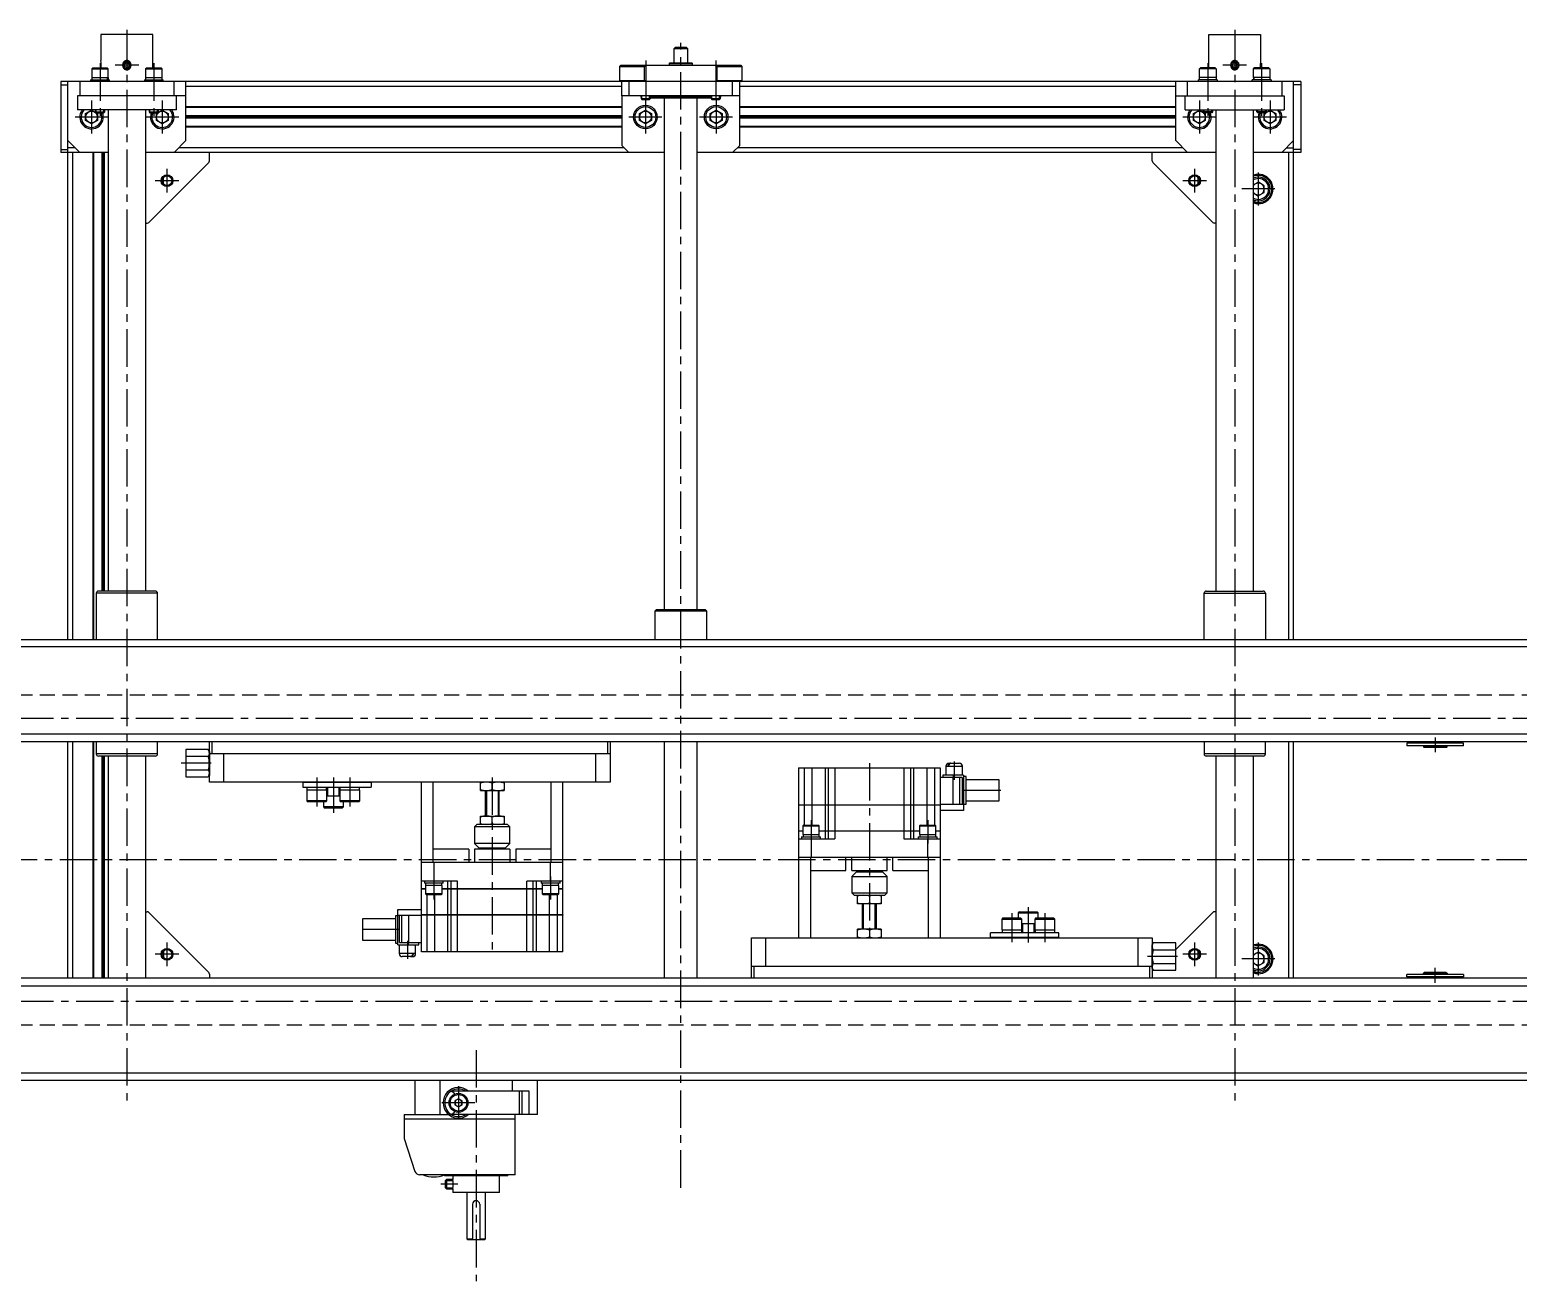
# Model space of a CAD drawing. Extents: x -5 to 1601, y -24 to 967.
# Drawn here: x 543 to 1175, y 425 to 955 of the extents above; entities that cross this region are included whole.
import ezdxf

# ---------------------------------------------------------------- set-up
doc = ezdxf.new("R2010")
doc.units = 0
doc.header["$LTSCALE"] = 0.5
doc.linetypes.add('CENTER', pattern=[50.8, 31.75, -6.35, 6.35, -6.35])
doc.linetypes.add('DASHED', pattern=[19.05, 12.7, -6.35])
for name, color, linetype in [('MSM_CENTER', 1, 'CENTER'), ('MSM_CONTINUOUS', 7, 'CONTINUOUS'), ('MSM_DASHED', 4, 'DASHED'), ('MSM_NARROW', 5, 'CONTINUOUS')]:
    doc.layers.add(name, color=color, linetype=linetype)

msp = doc.modelspace()

# ---------------------------------------------------------------- linework, layer by layer
at = {"layer": 'MSM_CENTER'}
for p, q in [((584.46, 955.18), (584.46, 499.03)), ((1054.46, 955.18), (1054.46, 499.03)), ((819.46, 464.18), (819.46, 949.68)), ((573.06, 940.98), (573.06, 917.98)), ((595.86, 940.98), (595.86, 917.98)), ((804.61, 942.18), (804.61, 923.68)), ((834.3, 942.18), (834.3, 923.68)), ((1043.06, 940.98), (1043.06, 917.98)), ((1065.86, 940.98), (1065.86, 917.98)), ((589.46, 940.18), (579.46, 940.18)), ((1059.46, 940.18), (1049.46, 940.18)), ((569.46, 925.18), (569.46, 911.18)), ((599.46, 925.18), (599.46, 911.18)), ((804.46, 925.18), (804.46, 911.18)), ((834.46, 925.18), (834.46, 911.18)), ((1039.46, 925.18), (1039.46, 911.18)), ((1069.46, 925.18), (1069.46, 911.18)), ((576.46, 918.18), (562.46, 918.18)), ((606.46, 918.18), (592.46, 918.18)), ((811.46, 918.18), (797.46, 918.18)), ((841.46, 918.18), (827.46, 918.18)), ((1046.46, 918.18), (1032.46, 918.18)), ((1076.46, 918.18), (1062.46, 918.18)), ((606.46, 891.18), (596.46, 891.18)), ((601.46, 896.18), (601.46, 886.18)), ((1042.46, 891.18), (1032.46, 891.18)), ((1037.46, 896.18), (1037.46, 886.18)), ((1064.46, 894.68), (1064.46, 880.68)), ((1071.46, 887.68), (1057.46, 887.68)), ((1366.18, 663.18), (289.76, 663.18)), ((1139.55, 655.12), (1139.55, 648.82)), ((620.21, 644.18), (607.46, 644.18)), ((899.46, 644.18), (899.46, 568.18)), ((935.46, 644.88), (935.46, 637.18)), ((665.06, 638.18), (665.06, 625.78)), ((672.06, 638.18), (672.06, 623.18)), ((679.06, 638.18), (679.06, 625.78)), ((739.46, 638.18), (739.46, 562.18)), ((955.21, 632.68), (937.46, 632.68)), ((874.71, 619.98), (874.71, 610.18)), ((924.21, 619.98), (924.21, 610.18)), ((1359.23, 603.18), (284.11, 603.18)), ((714.71, 596.18), (714.71, 586.38)), ((764.21, 596.18), (764.21, 586.38)), ((966.86, 583.18), (966.86, 568.18)), ((959.86, 580.58), (959.86, 568.28)), ((973.86, 580.58), (973.86, 568.28)), ((700.21, 573.68), (682.46, 573.68)), ((703.46, 568.88), (703.46, 561.18)), ((606.46, 563.18), (596.46, 563.18)), ((601.46, 568.18), (601.46, 558.18)), ((1030.21, 562.18), (1017.46, 562.18)), ((1042.46, 563.18), (1032.46, 563.18)), ((1037.46, 568.18), (1037.46, 558.18)), ((1064.46, 568.18), (1064.46, 554.18)), ((1071.46, 561.18), (1057.46, 561.18)), ((1139.53, 551.12), (1139.53, 557.42)), ((1366.18, 543.18), (289.76, 543.18)), ((732.64, 522.49), (732.64, 424.53)), ((725.14, 507.18), (725.14, 493.18)), ((732.14, 500.18), (718.14, 500.18)), ((724.91, 465.68), (717.64, 465.68))]:
    msp.add_line(p, q, dxfattribs=at)
at = {"layer": 'MSM_CONTINUOUS'}
for p, q in [((573.46, 953.18), (573.46, 942.15)), ((595.46, 953.18), (573.46, 953.18)), ((595.46, 938.98), (595.46, 953.18)), ((817.07, 947.68), (816.46, 947.07)), ((821.84, 947.68), (817.07, 947.68)), ((822.46, 947.07), (821.84, 947.68)), ((1043.46, 938.98), (1043.46, 953.18)), ((1043.46, 953.18), (1065.46, 953.18)), ((1065.46, 953.18), (1065.46, 942.15)), ((583.36, 940.54), (584.22, 941.31)), ((584.22, 941.31), (585.32, 940.95)), ((585.32, 940.95), (585.55, 939.82)), ((814.79, 941.18), (814.46, 940.85)), ((814.79, 941.18), (817.92, 941.18)), ((816.46, 947.07), (816.46, 941.18)), ((822.46, 947.07), (816.46, 947.07)), ((817.92, 941.18), (824.12, 941.18)), ((822.46, 941.18), (822.46, 947.07)), ((824.46, 940.85), (824.12, 941.18)), ((1053.59, 940.95), (1053.36, 939.82)), ((1054.69, 941.31), (1053.59, 940.95)), ((1055.55, 940.54), (1054.69, 941.31)), ((569.96, 938.98), (569.56, 938.58)), ((569.56, 938.58), (569.56, 934.98)), ((569.56, 938.58), (576.56, 938.58)), ((569.56, 934.98), (569.56, 933.98)), ((569.56, 934.98), (569.56, 933.98)), ((569.56, 934.98), (572.38, 934.98)), ((569.96, 938.98), (576.16, 938.98)), ((572.38, 934.98), (576.56, 934.98)), ((576.56, 938.58), (576.16, 938.98)), ((576.21, 933.98), (576.21, 934.98)), ((576.55, 934.98), (576.55, 933.98)), ((576.56, 934.98), (576.56, 938.58)), ((583.59, 939.41), (583.36, 940.54)), ((584.69, 939.05), (583.59, 939.41)), ((585.55, 939.82), (584.69, 939.05)), ((592.78, 938.98), (592.38, 938.58)), ((592.38, 938.58), (592.38, 934.98)), ((592.38, 938.58), (599.32, 938.58)), ((592.38, 934.98), (592.38, 933.98)), ((592.38, 934.98), (592.38, 933.98)), ((592.38, 934.98), (599.32, 934.98)), ((592.78, 938.98), (598.93, 938.98)), ((598.93, 938.98), (598.98, 938.98)), ((599.38, 938.58), (598.98, 938.98)), ((599.32, 938.58), (599.38, 938.58)), ((599.32, 934.98), (599.38, 934.98)), ((599.38, 934.98), (599.38, 938.58)), ((599.38, 933.98), (599.38, 934.98)), ((599.38, 933.98), (599.38, 934.98)), ((793.96, 940.18), (793.46, 939.68)), ((793.46, 939.68), (793.46, 933.68)), ((793.46, 939.68), (804.11, 939.68)), ((793.96, 940.18), (844.96, 940.18)), ((804.11, 939.68), (804.98, 940.18)), ((804.11, 933.68), (804.11, 939.68)), ((814.46, 940.85), (814.46, 940.18)), ((814.46, 940.85), (817.81, 940.85)), ((817.81, 940.85), (824.46, 940.85)), ((824.46, 940.18), (824.46, 940.85)), ((833.91, 940.18), (834.77, 939.68)), ((834.77, 939.68), (845.46, 939.68)), ((834.77, 939.68), (834.77, 933.68)), ((845.46, 939.68), (844.96, 940.18)), ((845.46, 933.68), (845.46, 939.68)), ((1039.53, 938.58), (1039.93, 938.98)), ((1039.53, 934.98), (1039.53, 938.58)), ((1039.59, 938.58), (1039.53, 938.58)), ((1039.53, 933.98), (1039.53, 934.98)), ((1039.53, 933.98), (1039.53, 934.98)), ((1039.59, 934.98), (1039.53, 934.98)), ((1046.53, 938.58), (1039.59, 938.58)), ((1046.53, 934.98), (1039.59, 934.98)), ((1039.98, 938.98), (1039.93, 938.98)), ((1046.13, 938.98), (1039.98, 938.98)), ((1046.13, 938.98), (1046.53, 938.58)), ((1046.53, 938.58), (1046.53, 934.98)), ((1046.53, 934.98), (1046.53, 933.98)), ((1046.53, 934.98), (1046.53, 933.98)), ((1053.36, 939.82), (1054.22, 939.05)), ((1054.22, 939.05), (1055.32, 939.41)), ((1055.32, 939.41), (1055.55, 940.54)), ((1062.36, 938.58), (1062.76, 938.98)), ((1062.36, 934.98), (1062.36, 938.58)), ((1069.36, 938.58), (1062.36, 938.58)), ((1066.53, 934.98), (1062.36, 934.98)), ((1062.36, 934.98), (1062.36, 933.98)), ((1062.7, 933.98), (1062.7, 934.98)), ((1068.96, 938.98), (1062.76, 938.98)), ((1069.36, 934.98), (1066.53, 934.98)), ((1068.96, 938.98), (1069.36, 938.58)), ((1069.36, 938.58), (1069.36, 934.98)), ((1069.36, 934.98), (1069.36, 933.98)), ((1069.36, 934.98), (1069.36, 933.98)), ((556.46, 933.18), (556.46, 903.18)), ((1082.46, 933.18), (556.46, 933.18)), ((556.46, 931.88), (559.46, 931.88)), ((559.46, 696.68), (559.46, 933.18)), ((564.46, 933.18), (564.46, 927.18)), ((569.06, 933.98), (569.06, 933.18)), ((569.06, 933.98), (577.06, 933.98)), ((577.06, 933.18), (577.06, 933.98)), ((591.88, 933.98), (591.88, 933.18)), ((591.88, 933.98), (599.88, 933.98)), ((599.88, 933.18), (599.88, 933.98)), ((604.46, 927.18), (604.46, 933.18)), ((609.46, 908.18), (609.46, 933.18)), ((794.46, 931.18), (609.46, 931.18)), ((793.46, 933.68), (793.96, 933.18)), ((793.46, 933.68), (804.11, 933.68)), ((794.46, 927.18), (794.46, 933.18)), ((797.46, 933.18), (797.46, 927.18)), ((804.98, 933.18), (804.11, 933.68)), ((834.77, 933.68), (833.91, 933.18)), ((834.77, 933.68), (845.46, 933.68)), ((841.46, 927.18), (841.46, 933.18)), ((844.46, 906.18), (844.46, 933.18)), ((1029.46, 931.18), (844.46, 931.18)), ((844.96, 933.18), (845.46, 933.68)), ((1029.46, 908.18), (1029.46, 933.18)), ((1034.46, 927.18), (1034.46, 933.18)), ((1039.03, 933.18), (1039.03, 933.98)), ((1047.03, 933.98), (1039.03, 933.98)), ((1047.03, 933.98), (1047.03, 933.18)), ((1061.86, 933.18), (1061.86, 933.98)), ((1069.86, 933.98), (1061.86, 933.98)), ((1069.86, 933.98), (1069.86, 933.18)), ((1074.46, 933.18), (1074.46, 927.18)), ((1079.46, 696.68), (1079.46, 933.18)), ((1082.46, 931.88), (1079.46, 931.88)), ((1082.46, 933.18), (1082.46, 903.18)), ((563.46, 927.18), (563.46, 921.18)), ((609.46, 927.18), (563.46, 927.18)), ((605.46, 921.18), (605.46, 927.18)), ((794.46, 922.48), (609.46, 922.48)), ((794.46, 922.18), (609.46, 922.18)), ((844.46, 927.18), (794.46, 927.18)), ((794.46, 927.18), (794.46, 906.18)), ((802.46, 927.18), (802.46, 926.68)), ((802.46, 926.68), (802.61, 926.53)), ((802.46, 926.68), (802.61, 926.68)), ((802.61, 927.18), (802.61, 926.06)), ((802.61, 926.06), (802.99, 925.68)), ((802.61, 926.06), (806.61, 926.06)), ((802.99, 925.68), (806.23, 925.68)), ((806.23, 925.68), (806.61, 926.06)), ((806.61, 926.06), (806.61, 927.18)), ((806.61, 926.68), (832.3, 926.68)), ((832.3, 926.18), (806.61, 926.18)), ((812.46, 926.18), (812.46, 709.18)), ((826.46, 709.18), (826.46, 926.18)), ((832.3, 927.18), (832.3, 926.06)), ((832.3, 926.06), (832.68, 925.68)), ((832.3, 926.06), (836.3, 926.06)), ((832.68, 925.68), (835.93, 925.68)), ((835.93, 925.68), (836.3, 926.06)), ((836.3, 926.06), (836.3, 927.18)), ((836.3, 926.53), (836.46, 926.68)), ((836.3, 926.68), (836.46, 926.68)), ((836.46, 926.68), (836.46, 927.18)), ((1029.46, 922.48), (844.46, 922.48)), ((1029.46, 922.18), (844.46, 922.18)), ((1029.46, 927.18), (1075.46, 927.18)), ((1033.46, 921.18), (1033.46, 927.18)), ((1075.46, 927.18), (1075.46, 921.18)), ((605.46, 921.18), (563.46, 921.18)), ((566.96, 919.62), (569.46, 921.07)), ((566.96, 916.74), (566.96, 919.62)), ((569.46, 915.29), (566.96, 916.74)), ((569.46, 921.07), (571.96, 919.62)), ((571.96, 916.74), (569.46, 915.29)), ((571.06, 921.18), (571.06, 920.36)), ((571.06, 920.36), (571.43, 919.98)), ((571.06, 920.36), (575.06, 920.36)), ((571.43, 919.98), (574.68, 919.98)), ((571.96, 919.62), (571.96, 916.74)), ((574.68, 919.98), (575.06, 920.36)), ((575.06, 920.36), (575.06, 921.18)), ((576.46, 921.18), (576.46, 717.18)), ((592.46, 717.18), (592.46, 921.18)), ((593.86, 921.18), (593.86, 920.36)), ((593.86, 920.36), (594.23, 919.98)), ((593.86, 920.36), (597.86, 920.36)), ((594.23, 919.98), (597.48, 919.98)), ((596.96, 919.62), (599.46, 921.07)), ((596.96, 916.74), (596.96, 919.62)), ((599.46, 915.29), (596.96, 916.74)), ((597.48, 919.98), (597.86, 920.36)), ((597.86, 920.36), (597.86, 921.18)), ((599.46, 921.07), (601.96, 919.62)), ((601.96, 916.74), (599.46, 915.29)), ((601.96, 919.62), (601.96, 916.74)), ((794.46, 918.7), (609.46, 918.7)), ((794.46, 918.18), (609.46, 918.18)), ((794.46, 917.66), (609.46, 917.66)), ((801.96, 919.62), (804.46, 921.07)), ((801.96, 916.74), (801.96, 919.62)), ((804.46, 915.29), (801.96, 916.74)), ((804.46, 921.07), (806.96, 919.62)), ((806.96, 916.74), (804.46, 915.29)), ((806.96, 919.62), (806.96, 916.74)), ((831.96, 919.62), (834.46, 921.07)), ((831.96, 916.74), (831.96, 919.62)), ((834.46, 915.29), (831.96, 916.74)), ((834.46, 921.07), (836.96, 919.62)), ((836.96, 916.74), (834.46, 915.29)), ((836.96, 919.62), (836.96, 916.74)), ((1029.46, 918.7), (844.46, 918.7)), ((1029.46, 918.18), (844.46, 918.18)), ((1029.46, 917.66), (844.46, 917.66)), ((1033.46, 921.18), (1075.46, 921.18)), ((1036.96, 919.62), (1039.46, 921.07)), ((1036.96, 916.74), (1036.96, 919.62)), ((1039.46, 915.29), (1036.96, 916.74)), ((1039.46, 921.07), (1041.96, 919.62)), ((1041.96, 916.74), (1039.46, 915.29)), ((1041.06, 920.36), (1041.06, 921.18)), ((1041.43, 919.98), (1041.06, 920.36)), ((1045.06, 920.36), (1041.06, 920.36)), ((1044.68, 919.98), (1041.43, 919.98)), ((1041.96, 919.62), (1041.96, 916.74)), ((1045.06, 920.36), (1044.68, 919.98)), ((1045.06, 921.18), (1045.06, 920.36)), ((1046.46, 921.18), (1046.46, 717.18)), ((1062.46, 717.18), (1062.46, 921.18)), ((1063.86, 920.36), (1063.86, 921.18)), ((1064.23, 919.98), (1063.86, 920.36)), ((1067.86, 920.36), (1063.86, 920.36)), ((1067.48, 919.98), (1064.23, 919.98)), ((1066.96, 919.62), (1069.46, 921.07)), ((1066.96, 916.74), (1066.96, 919.62)), ((1069.46, 915.29), (1066.96, 916.74)), ((1067.86, 920.36), (1067.48, 919.98)), ((1067.86, 921.18), (1067.86, 920.36)), ((1069.46, 921.07), (1071.96, 919.62)), ((1071.96, 916.74), (1069.46, 915.29)), ((1071.96, 919.62), (1071.96, 916.74)), ((794.46, 914.18), (609.46, 914.18)), ((794.46, 913.88), (609.46, 913.88)), ((1029.46, 914.18), (844.46, 914.18)), ((1029.46, 913.88), (844.46, 913.88)), ((556.46, 904.48), (559.46, 904.48)), ((576.46, 903.18), (556.46, 903.18)), ((559.46, 908.18), (564.46, 903.18)), ((562.46, 905.18), (559.46, 905.18)), ((561.46, 696.68), (561.46, 903.18)), ((570.16, 696.68), (570.16, 903.18)), ((570.46, 696.68), (570.46, 903.18)), ((573.94, 717.18), (573.94, 903.18)), ((574.46, 717.18), (574.46, 903.18)), ((574.97, 717.18), (574.97, 903.18)), ((812.46, 903.18), (592.46, 903.18)), ((604.46, 903.18), (609.46, 908.18)), ((795.46, 905.18), (606.46, 905.18)), ((619.46, 899.59), (619.46, 903.18)), ((794.46, 906.18), (797.46, 903.18)), ((1046.46, 903.18), (826.46, 903.18)), ((841.46, 903.18), (844.46, 906.18)), ((1032.46, 905.18), (843.46, 905.18)), ((1019.46, 899.59), (1019.46, 903.18)), ((1034.46, 903.18), (1029.46, 908.18)), ((1082.46, 903.18), (1062.46, 903.18)), ((1079.46, 908.18), (1074.46, 903.18)), ((1076.46, 905.18), (1079.46, 905.18)), ((1077.46, 696.68), (1077.46, 903.18)), ((1082.46, 904.48), (1079.46, 904.48)), ((593.75, 873.47), (619.16, 898.89)), ((1045.16, 873.47), (1019.75, 898.89)), ((599.94, 892.59), (599.96, 892.58)), ((599.96, 889.76), (599.96, 892.58)), ((1038.97, 892.59), (1038.96, 892.58)), ((1038.96, 889.76), (1038.96, 892.58)), ((1064.58, 890.56), (1062.46, 889.46)), ((1067.01, 889.02), (1064.58, 890.56)), ((1062.46, 885.99), (1064.33, 884.8)), ((1064.33, 884.8), (1066.89, 886.13)), ((1066.89, 886.13), (1067.01, 889.02)), ((1063.1, 882.87), (1062.69, 882.21)), ((592.46, 873.18), (593.04, 873.18)), ((1046.46, 873.18), (1045.87, 873.18)), ((571.46, 716.24), (571.46, 696.68)), ((597.46, 716.24), (571.46, 716.24)), ((596.52, 717.18), (572.39, 717.18)), ((597.46, 696.68), (597.46, 716.24)), ((1041.46, 696.68), (1041.46, 716.24)), ((1041.46, 716.24), (1067.46, 716.24)), ((1042.39, 717.18), (1066.52, 717.18)), ((1067.46, 716.24), (1067.46, 696.68)), ((808.96, 709.18), (808.46, 708.68)), ((808.46, 708.68), (808.46, 696.68)), ((830.46, 708.68), (808.46, 708.68)), ((829.96, 709.18), (808.96, 709.18)), ((830.46, 708.68), (829.96, 709.18)), ((830.46, 696.68), (830.46, 708.68)), ((309.46, 696.68), (1329.44, 696.68)), ((310.96, 693.68), (1327.94, 693.68)), ((1331.64, 653.18), (307.26, 653.18)), ((317.46, 656.68), (1321.47, 656.68)), ((559.46, 553.18), (559.46, 653.18)), ((561.46, 553.18), (561.46, 653.18)), ((570.16, 553.18), (570.16, 653.18)), ((570.46, 553.18), (570.46, 653.18)), ((571.46, 653.18), (571.46, 648.12)), ((597.46, 648.12), (597.46, 653.18)), ((619.46, 636.18), (619.46, 653.18)), ((620.46, 653.18), (620.46, 648.18)), ((788.46, 648.18), (788.46, 653.18)), ((789.46, 653.18), (789.46, 636.18)), ((812.46, 653.18), (812.46, 553.18)), ((826.46, 553.18), (826.46, 653.18)), ((1041.46, 653.18), (1041.46, 648.12)), ((1067.46, 648.12), (1067.46, 653.18)), ((1077.46, 553.18), (1077.46, 653.18)), ((1079.46, 553.18), (1079.46, 653.18)), ((1127.55, 652.62), (1127.55, 651.62)), ((1151.55, 652.62), (1127.55, 652.62)), ((1151.55, 651.62), (1127.55, 651.62)), ((1129.55, 653.12), (1129.55, 652.62)), ((1134.55, 651.62), (1134.55, 651.12)), ((1134.55, 651.12), (1134.85, 650.82)), ((1134.55, 651.12), (1144.55, 651.12)), ((1144.25, 650.82), (1134.85, 650.82)), ((1144.25, 650.82), (1144.55, 651.12)), ((1144.55, 651.12), (1144.55, 651.62)), ((1149.55, 652.62), (1149.55, 653.12)), ((1151.55, 651.62), (1151.55, 652.62)), ((597.46, 648.12), (571.46, 648.12)), ((596.52, 647.18), (572.39, 647.18)), ((573.94, 553.18), (573.94, 647.18)), ((574.46, 553.18), (574.46, 647.18)), ((574.97, 553.18), (574.97, 647.18)), ((576.46, 647.18), (576.46, 553.18)), ((592.46, 553.18), (592.46, 647.18)), ((619.01, 649.95), (609.46, 649.95)), ((609.46, 649.95), (609.46, 638.41)), ((619.01, 647.07), (609.46, 647.07)), ((619.46, 649.18), (619.01, 649.95)), ((619.46, 649.18), (619.46, 639.18)), ((789.46, 648.18), (619.46, 648.18)), ((625.46, 648.18), (625.46, 636.18)), ((783.46, 636.18), (783.46, 648.18)), ((933.26, 644.18), (937.66, 644.18)), ((1067.46, 648.12), (1041.46, 648.12)), ((1066.52, 647.18), (1042.39, 647.18)), ((1046.46, 647.18), (1046.46, 553.18)), ((1062.46, 553.18), (1062.46, 647.18)), ((619.01, 641.29), (609.46, 641.29)), ((609.46, 638.41), (619.01, 638.41)), ((619.46, 639.18), (619.01, 638.41)), ((869.46, 642.18), (869.46, 626.58)), ((869.46, 642.18), (929.46, 642.18)), ((871.8, 642.18), (871.8, 626.58)), ((875.09, 642.18), (875.09, 626.58)), ((880.67, 642.18), (880.67, 626.58)), ((882.02, 642.18), (882.02, 626.58)), ((884.77, 642.18), (884.77, 612.18)), ((914.15, 642.18), (914.15, 626.58)), ((916.89, 642.18), (916.89, 626.58)), ((918.24, 642.18), (918.24, 626.58)), ((923.82, 642.18), (923.82, 626.58)), ((927.11, 642.18), (927.11, 626.58)), ((929.46, 642.18), (929.46, 615.53)), ((938.86, 638.18), (929.46, 638.18)), ((930.66, 639.18), (930.66, 638.18)), ((939.46, 639.18), (930.66, 639.18)), ((931.96, 642.88), (931.96, 639.18)), ((931.96, 642.88), (938.96, 642.88)), ((933.19, 643.18), (932.83, 643.18)), ((934.87, 638.18), (934.87, 626.68)), ((934.96, 639.18), (934.96, 638.18)), ((937.76, 638.18), (937.76, 626.68)), ((938.86, 638.18), (938.86, 626.68)), ((938.96, 639.18), (938.96, 642.88)), ((939.46, 639.18), (939.46, 624.18)), ((940.46, 638.48), (939.46, 638.48)), ((940.46, 626.88), (940.46, 638.48)), ((789.46, 636.18), (619.46, 636.18)), ((659.06, 636.08), (659.06, 636.18)), ((659.06, 636.08), (659.06, 634.08)), ((659.06, 636.08), (688.06, 636.08)), ((659.06, 634.08), (688.06, 634.08)), ((660.81, 634.08), (660.81, 628.27)), ((669.31, 632.78), (660.81, 632.78)), ((661.06, 636.08), (661.06, 636.18)), ((669.17, 632.78), (669.17, 634.08)), ((669.31, 628.27), (669.31, 632.78)), ((669.56, 634.08), (669.56, 630.18)), ((674.56, 630.18), (674.56, 634.08)), ((674.81, 634.08), (674.81, 628.27)), ((683.31, 632.78), (674.81, 632.78)), ((683.17, 632.78), (683.17, 634.08)), ((683.31, 628.27), (683.31, 632.78)), ((686.06, 636.08), (686.06, 636.18)), ((688.06, 636.08), (688.06, 636.18)), ((688.06, 636.08), (688.06, 634.08)), ((709.46, 590.88), (709.46, 636.18)), ((714.46, 602.18), (714.46, 636.18)), ((734.46, 632.58), (734.46, 636.18)), ((734.46, 632.58), (744.46, 632.58)), ((734.46, 632.58), (744.46, 632.58)), ((736.46, 632.58), (736.46, 621.78)), ((739.46, 633.03), (739.46, 635.73)), ((742.46, 621.78), (742.46, 632.58)), ((744.46, 636.18), (744.46, 632.58)), ((764.46, 602.18), (764.46, 636.18)), ((769.46, 590.88), (769.46, 636.18)), ((954.46, 637.18), (940.46, 637.18)), ((954.46, 628.18), (954.46, 637.18)), ((660.81, 628.27), (661.3, 627.78)), ((669.31, 628.27), (660.81, 628.27)), ((668.81, 627.78), (661.3, 627.78)), ((667.81, 627.78), (667.81, 625.67)), ((667.81, 625.67), (668.3, 625.18)), ((676.31, 625.67), (667.81, 625.67)), ((675.81, 625.18), (668.3, 625.18)), ((668.81, 627.78), (669.31, 628.27)), ((674.81, 630.18), (669.31, 630.18)), ((674.81, 628.27), (675.3, 627.78)), ((683.31, 628.27), (674.81, 628.27)), ((682.81, 627.78), (675.3, 627.78)), ((675.81, 625.18), (676.31, 625.67)), ((676.31, 625.67), (676.31, 627.78)), ((682.81, 627.78), (683.31, 628.27)), ((869.46, 626.58), (929.46, 626.58)), ((869.46, 626.53), (869.46, 615.53)), ((869.46, 626.53), (929.46, 626.53)), ((869.51, 626.53), (869.51, 626.58)), ((871.8, 626.53), (871.8, 617.98)), ((871.81, 626.53), (871.81, 626.58)), ((875.09, 626.53), (875.09, 617.98)), ((875.11, 626.53), (875.11, 626.58)), ((880.67, 626.53), (880.67, 615.53)), ((880.71, 626.53), (880.71, 626.58)), ((882.02, 626.53), (882.02, 615.53)), ((882.07, 626.53), (882.07, 626.58)), ((914.15, 626.53), (914.15, 626.58)), ((914.15, 626.53), (914.15, 612.18)), ((916.84, 626.53), (916.84, 626.58)), ((916.89, 626.53), (916.89, 615.53)), ((918.2, 626.53), (918.2, 626.58)), ((918.24, 626.53), (918.24, 615.53)), ((923.81, 626.53), (923.81, 626.58)), ((923.82, 626.53), (923.82, 617.98)), ((927.1, 626.53), (927.1, 626.58)), ((927.11, 626.53), (927.11, 617.98)), ((939.46, 626.68), (929.46, 626.68)), ((939.46, 626.88), (940.46, 626.88)), ((940.46, 628.18), (954.46, 628.18)), ((734.46, 621.78), (744.46, 621.78)), ((734.46, 618.18), (734.46, 621.78)), ((739.46, 618.63), (739.46, 621.33)), ((744.46, 621.78), (744.46, 618.18)), ((939.46, 624.18), (929.46, 624.18)), ((732.96, 618.18), (731.96, 617.18)), ((731.96, 617.18), (731.96, 610.18)), ((746.96, 617.18), (731.96, 617.18)), ((745.96, 618.18), (732.96, 618.18)), ((746.96, 617.18), (745.96, 618.18)), ((746.96, 610.18), (746.96, 617.18)), ((869.46, 615.53), (871.21, 615.53)), ((869.46, 615.48), (871.21, 615.48)), ((869.46, 615.48), (869.46, 570.18)), ((869.51, 615.53), (869.51, 615.48)), ((870.71, 612.98), (870.71, 612.18)), ((870.71, 612.98), (878.71, 612.98)), ((871.61, 617.98), (871.21, 617.58)), ((871.21, 617.58), (871.21, 613.98)), ((871.21, 617.58), (878.21, 617.58)), ((871.21, 613.98), (878.21, 613.98)), ((871.32, 613.98), (871.32, 612.98)), ((871.61, 617.98), (877.81, 617.98)), ((878.21, 617.58), (877.81, 617.98)), ((878.21, 613.98), (878.21, 617.58)), ((878.21, 615.53), (920.71, 615.53)), ((878.21, 615.48), (920.71, 615.48)), ((878.21, 612.98), (878.21, 613.98)), ((878.21, 612.98), (878.21, 613.98)), ((878.71, 612.18), (878.71, 612.98)), ((880.67, 615.48), (880.67, 612.18)), ((880.71, 615.53), (880.71, 615.48)), ((882.02, 615.48), (882.02, 612.18)), ((882.07, 615.53), (882.07, 615.48)), ((916.84, 615.53), (916.84, 615.48)), ((916.89, 615.48), (916.89, 612.18)), ((918.2, 615.53), (918.2, 615.48)), ((918.24, 615.48), (918.24, 612.18)), ((920.21, 612.98), (920.21, 612.18)), ((920.21, 612.98), (928.21, 612.98)), ((921.11, 617.98), (920.71, 617.58)), ((920.71, 617.58), (920.71, 613.98)), ((920.71, 617.58), (927.71, 617.58)), ((920.71, 613.98), (927.71, 613.98)), ((920.82, 613.98), (920.82, 612.98)), ((921.11, 617.98), (927.31, 617.98)), ((927.71, 617.58), (927.31, 617.98)), ((927.71, 613.98), (927.71, 617.58)), ((927.71, 615.53), (929.46, 615.53)), ((927.71, 615.48), (929.46, 615.48)), ((927.71, 612.98), (927.71, 613.98)), ((927.71, 612.98), (927.71, 613.98)), ((928.21, 612.18), (928.21, 612.98)), ((929.41, 615.53), (929.41, 615.48)), ((929.46, 615.48), (929.46, 570.18)), ((729.46, 607.68), (714.46, 607.68)), ((729.46, 607.68), (729.46, 602.18)), ((731.96, 610.18), (733.96, 608.18)), ((746.96, 610.18), (731.96, 610.18)), ((746.96, 607.68), (731.96, 607.68)), ((731.96, 607.68), (731.96, 602.18)), ((744.96, 608.18), (733.96, 608.18)), ((744.96, 608.18), (746.96, 610.18)), ((746.96, 607.68), (746.96, 602.18)), ((764.46, 607.68), (749.46, 607.68)), ((749.46, 607.68), (749.46, 602.18)), ((869.46, 612.18), (884.77, 612.18)), ((874.76, 612.18), (874.76, 604.18)), ((914.15, 612.18), (929.46, 612.18)), ((924.16, 612.18), (924.16, 604.18)), ((709.46, 602.18), (769.46, 602.18)), ((714.76, 594.18), (714.76, 602.18)), ((764.16, 594.18), (764.16, 602.18)), ((929.46, 604.18), (869.46, 604.18)), ((874.46, 604.18), (874.46, 570.18)), ((889.46, 598.68), (889.46, 604.18)), ((891.96, 598.68), (891.96, 604.18)), ((906.96, 598.68), (906.96, 604.18)), ((909.46, 598.68), (909.46, 604.18)), ((924.46, 604.18), (924.46, 570.18)), ((724.77, 594.18), (709.46, 594.18)), ((710.71, 594.18), (710.71, 593.38)), ((718.71, 593.38), (718.71, 594.18)), ((720.67, 590.88), (720.67, 594.18)), ((722.02, 590.88), (722.02, 594.18)), ((724.77, 579.83), (724.77, 594.18)), ((769.46, 594.18), (754.15, 594.18)), ((754.15, 564.18), (754.15, 594.18)), ((756.89, 590.88), (756.89, 594.18)), ((758.24, 590.88), (758.24, 594.18)), ((760.21, 594.18), (760.21, 593.38)), ((768.21, 593.38), (768.21, 594.18)), ((874.46, 598.68), (889.46, 598.68)), ((891.96, 598.68), (906.96, 598.68)), ((893.96, 598.18), (891.96, 596.18)), ((891.96, 596.18), (891.96, 589.18)), ((891.96, 596.18), (906.96, 596.18)), ((893.96, 598.18), (904.96, 598.18)), ((906.96, 596.18), (904.96, 598.18)), ((906.96, 589.18), (906.96, 596.18)), ((909.46, 598.68), (924.46, 598.68)), ((711.21, 590.88), (709.46, 590.88)), ((711.21, 590.83), (709.46, 590.83)), ((709.46, 564.18), (709.46, 590.83)), ((709.51, 590.83), (709.51, 590.88)), ((718.71, 593.38), (710.71, 593.38)), ((711.21, 593.38), (711.21, 592.38)), ((711.21, 593.38), (711.21, 592.38)), ((711.21, 592.38), (711.21, 588.78)), ((718.21, 592.38), (711.21, 592.38)), ((711.21, 588.78), (711.61, 588.38)), ((718.21, 588.78), (711.21, 588.78)), ((717.81, 588.38), (711.61, 588.38)), ((711.8, 579.83), (711.8, 588.38)), ((715.09, 579.83), (715.09, 588.38)), ((717.81, 588.38), (718.21, 588.78)), ((718.09, 592.38), (718.09, 593.38)), ((718.21, 588.78), (718.21, 592.38)), ((760.71, 590.88), (718.21, 590.88)), ((760.71, 590.83), (718.21, 590.83)), ((720.67, 579.83), (720.67, 590.83)), ((720.71, 590.83), (720.71, 590.88)), ((722.02, 579.83), (722.02, 590.83)), ((722.07, 590.83), (722.07, 590.88)), ((756.84, 590.83), (756.84, 590.88)), ((756.89, 579.83), (756.89, 590.83)), ((758.2, 590.83), (758.2, 590.88)), ((758.24, 579.83), (758.24, 590.83)), ((768.21, 593.38), (760.21, 593.38)), ((760.71, 593.38), (760.71, 592.38)), ((760.71, 593.38), (760.71, 592.38)), ((760.71, 592.38), (760.71, 588.78)), ((767.71, 592.38), (760.71, 592.38)), ((760.71, 588.78), (761.11, 588.38)), ((767.71, 588.78), (760.71, 588.78)), ((767.31, 588.38), (761.11, 588.38)), ((763.82, 579.83), (763.82, 588.38)), ((767.11, 579.83), (767.11, 588.38)), ((767.31, 588.38), (767.71, 588.78)), ((767.59, 592.38), (767.59, 593.38)), ((767.71, 588.78), (767.71, 592.38)), ((769.46, 590.88), (767.71, 590.88)), ((769.46, 590.83), (767.71, 590.83)), ((769.41, 590.83), (769.41, 590.88)), ((769.46, 579.83), (769.46, 590.83)), ((891.96, 589.18), (892.96, 588.18)), ((891.96, 589.18), (906.96, 589.18)), ((892.96, 588.18), (905.96, 588.18)), ((894.46, 584.58), (894.46, 588.18)), ((899.46, 587.73), (899.46, 585.03)), ((904.46, 588.18), (904.46, 584.58)), ((905.96, 588.18), (906.96, 589.18)), ((592.46, 581.18), (593.04, 581.18)), ((699.46, 567.18), (699.46, 582.18)), ((699.46, 582.18), (709.46, 582.18)), ((904.46, 584.58), (894.46, 584.58)), ((896.46, 584.58), (896.46, 573.78)), ((902.46, 573.78), (902.46, 584.58)), ((963.1, 581.18), (962.61, 580.69)), ((963.1, 581.18), (970.61, 581.18)), ((971.11, 580.69), (970.61, 581.18)), ((1046.46, 581.18), (1045.87, 581.18)), ((593.75, 580.89), (619.16, 555.47)), ((698.46, 578.18), (684.46, 578.18)), ((684.46, 578.18), (684.46, 569.18)), ((699.46, 579.48), (698.46, 579.48)), ((698.46, 579.48), (698.46, 567.88)), ((699.46, 579.68), (709.46, 579.68)), ((700.06, 568.18), (700.06, 579.68)), ((701.15, 568.18), (701.15, 579.68)), ((704.04, 568.18), (704.04, 579.68)), ((769.46, 579.83), (709.46, 579.83)), ((769.46, 579.78), (709.46, 579.78)), ((711.8, 564.18), (711.8, 579.78)), ((711.81, 579.83), (711.81, 579.78)), ((715.09, 564.18), (715.09, 579.78)), ((715.11, 579.83), (715.11, 579.78)), ((720.67, 564.18), (720.67, 579.78)), ((720.71, 579.83), (720.71, 579.78)), ((722.02, 564.18), (722.02, 579.78)), ((722.07, 579.83), (722.07, 579.78)), ((724.77, 579.83), (724.77, 579.78)), ((724.77, 564.18), (724.77, 579.78)), ((756.84, 579.83), (756.84, 579.78)), ((756.89, 564.18), (756.89, 579.78)), ((758.2, 579.83), (758.2, 579.78)), ((758.24, 564.18), (758.24, 579.78)), ((763.81, 579.83), (763.81, 579.78)), ((763.82, 564.18), (763.82, 579.78)), ((767.1, 579.83), (767.1, 579.78)), ((767.11, 564.18), (767.11, 579.78)), ((769.41, 579.83), (769.41, 579.78)), ((769.46, 564.18), (769.46, 579.78)), ((956.1, 578.58), (955.61, 578.09)), ((955.61, 578.09), (955.61, 573.58)), ((955.61, 578.09), (964.11, 578.09)), ((956.1, 578.58), (963.61, 578.58)), ((962.61, 580.69), (962.61, 578.58)), ((962.61, 580.69), (971.11, 580.69)), ((964.11, 578.09), (963.61, 578.58)), ((964.11, 572.28), (964.11, 578.09)), ((964.11, 576.18), (969.61, 576.18)), ((964.36, 576.18), (964.36, 572.28)), ((969.36, 572.28), (969.36, 576.18)), ((970.1, 578.58), (969.61, 578.09)), ((969.61, 578.09), (969.61, 573.58)), ((969.61, 578.09), (978.11, 578.09)), ((970.1, 578.58), (977.61, 578.58)), ((971.11, 578.58), (971.11, 580.69)), ((978.11, 578.09), (977.61, 578.58)), ((978.11, 572.28), (978.11, 578.09)), ((1045.16, 580.89), (1029.46, 565.18)), ((684.46, 569.18), (698.46, 569.18)), ((849.46, 570.18), (1019.46, 570.18)), ((849.46, 553.18), (849.46, 570.18)), ((855.46, 570.18), (855.46, 558.18)), ((904.46, 573.78), (894.46, 573.78)), ((894.46, 570.18), (894.46, 573.78)), ((904.46, 573.78), (894.46, 573.78)), ((899.46, 573.33), (899.46, 570.63)), ((904.46, 573.78), (904.46, 570.18)), ((950.86, 570.28), (950.86, 572.28)), ((979.86, 572.28), (950.86, 572.28)), ((979.86, 570.28), (950.86, 570.28)), ((950.86, 570.28), (950.86, 570.18)), ((952.86, 570.28), (952.86, 570.18)), ((955.61, 573.58), (964.11, 573.58)), ((955.74, 573.58), (955.74, 572.28)), ((969.61, 573.58), (978.11, 573.58)), ((969.74, 573.58), (969.74, 572.28)), ((977.86, 570.28), (977.86, 570.18)), ((979.86, 570.28), (979.86, 572.28)), ((979.86, 570.28), (979.86, 570.18)), ((1013.46, 558.18), (1013.46, 570.18)), ((1019.46, 570.18), (1019.46, 553.18)), ((599.96, 564.6), (599.96, 561.78)), ((698.46, 567.88), (699.46, 567.88)), ((699.46, 567.18), (708.26, 567.18)), ((699.96, 567.18), (699.96, 563.48)), ((706.96, 563.48), (699.96, 563.48)), ((700.06, 568.18), (709.46, 568.18)), ((705.66, 562.18), (701.26, 562.18)), ((703.96, 567.18), (703.96, 568.18)), ((705.72, 563.18), (706.08, 563.18)), ((706.96, 563.48), (706.96, 567.18)), ((708.26, 567.18), (708.26, 568.18)), ((769.46, 564.18), (709.46, 564.18)), ((1019.46, 567.18), (1019.9, 567.95)), ((1019.46, 557.18), (1019.46, 567.18)), ((1029.46, 567.95), (1019.9, 567.95)), ((1019.9, 565.07), (1029.46, 565.07)), ((1029.46, 556.41), (1029.46, 567.95)), ((1038.96, 562.44), (1038.96, 564.6)), ((1038.96, 561.78), (1038.96, 562.44)), ((1064.58, 564.06), (1062.46, 562.96)), ((1067.01, 562.52), (1064.58, 564.06)), ((1066.89, 559.63), (1067.01, 562.52)), ((599.94, 561.77), (599.96, 561.78)), ((849.46, 558.18), (1019.46, 558.18)), ((850.46, 558.18), (850.46, 553.18)), ((1018.46, 553.18), (1018.46, 558.18)), ((1019.46, 557.18), (1019.9, 556.41)), ((1019.9, 559.29), (1029.46, 559.29)), ((1019.9, 556.41), (1029.46, 556.41)), ((1038.96, 561.78), (1038.97, 561.77)), ((1062.46, 559.49), (1064.33, 558.3)), ((1063.1, 556.37), (1062.69, 555.71)), ((1064.33, 558.3), (1066.89, 559.63)), ((307.27, 553.18), (1331.64, 553.18)), ((1321.46, 549.68), (317.46, 549.68)), ((619.46, 554.77), (619.46, 553.18)), ((1127.53, 553.62), (1127.53, 554.62)), ((1151.53, 554.62), (1127.53, 554.62)), ((1151.53, 553.62), (1127.53, 553.62)), ((1129.53, 553.12), (1129.53, 553.62)), ((1134.53, 555.12), (1134.83, 555.42)), ((1134.53, 554.62), (1134.53, 555.12)), ((1134.53, 555.12), (1144.53, 555.12)), ((1144.23, 555.42), (1134.83, 555.42)), ((1144.23, 555.42), (1144.53, 555.12)), ((1144.53, 555.12), (1144.53, 554.62)), ((1149.53, 553.62), (1149.53, 553.12)), ((1151.53, 554.62), (1151.53, 553.62)), ((1327.46, 512.68), (311.46, 512.68)), ((1329.44, 509.68), (309.46, 509.68)), ((706.64, 509.68), (706.64, 495.18)), ((717.43, 495.18), (717.43, 509.68)), ((748.09, 505.18), (748.09, 509.68)), ((758.64, 495.18), (758.64, 509.68)), ((755.14, 505.18), (722.08, 505.18)), ((725.14, 501.91), (723.64, 501.05)), ((723.64, 501.05), (723.64, 499.31)), ((723.64, 499.31), (725.14, 498.45)), ((726.64, 501.05), (725.14, 501.91)), ((725.14, 498.45), (726.64, 499.31)), ((726.64, 499.31), (726.64, 501.05)), ((751.07, 495.18), (751.07, 505.18)), ((752.14, 495.18), (752.14, 505.18)), ((755.14, 495.18), (755.14, 505.18)), ((702.14, 495.18), (720.99, 495.18)), ((702.14, 495.18), (702.14, 485.07)), ((749.14, 493.18), (702.14, 493.18)), ((758.64, 495.18), (722.08, 495.18)), ((749.14, 469.68), (749.14, 495.18)), ((702.14, 485.07), (706.69, 471.06)), ((749.14, 469.68), (708.59, 469.68)), ((719.14, 469.68), (719.14, 469.18)), ((746.14, 469.18), (719.14, 469.18)), ((719.64, 467.3), (720.02, 467.68)), ((719.64, 464.06), (719.64, 467.3)), ((722.74, 467.68), (720.02, 467.68)), ((720.02, 467.68), (720.02, 463.68)), ((722.74, 469.18), (722.74, 467.68)), ((742.54, 462.18), (742.54, 469.18)), ((746.14, 469.18), (746.14, 469.68)), ((720.02, 463.68), (719.64, 464.06)), ((720.02, 463.68), (722.74, 463.68)), ((722.74, 463.68), (722.74, 462.18)), ((742.54, 462.18), (722.74, 462.18)), ((728.64, 462.18), (728.64, 442.45)), ((736.64, 442.45), (736.64, 462.18)), ((731.14, 457.18), (731.14, 442.18)), ((734.14, 457.18), (734.14, 442.18)), ((728.64, 442.45), (728.91, 442.18)), ((728.64, 442.45), (731.14, 442.45)), ((728.91, 442.18), (736.37, 442.18)), ((734.14, 442.45), (736.64, 442.45)), ((736.37, 442.18), (736.64, 442.45))]:
    msp.add_line(p, q, dxfattribs=at)
for centre, radius in [((584.46, 940.18), 1.62), ((584.46, 940.18), 1.57), ((584.46, 940.18), 1), ((1054.46, 940.18), 1.62), ((1054.46, 940.18), 1.57), ((1054.46, 940.18), 1), ((804.46, 918.18), 5), ((804.46, 918.18), 4.4), ((834.46, 918.18), 5), ((834.46, 918.18), 4.4), ((569.46, 918.18), 2.5), ((599.46, 918.18), 2.5), ((804.46, 918.18), 2.5), ((834.46, 918.18), 2.5), ((1039.46, 918.18), 2.5), ((1069.46, 918.18), 2.5), ((601.46, 891.18), 2.5), ((601.46, 891.18), 2.07), ((1037.46, 891.18), 2.5), ((1037.46, 891.18), 2.07), ((601.46, 563.18), 2.5), ((601.46, 563.18), 2.07), ((1037.46, 563.18), 2.5), ((1037.46, 563.18), 2.07), ((725.14, 500.18), 4), ((725.14, 500.18), 3.5)]:
    msp.add_circle(centre, radius, dxfattribs=at)
for centre, radius, start, end in [((561.08, 940.19), 12.53, 354.47599, 9.03681), ((584.72, 940.18), 2.11, 135.82074, 224.17926), ((584.46, 940.44), 1.74, 44.17926, 135.82074), ((584.19, 940.18), 2.11, 315.82074, 44.17926), ((1054.72, 940.18), 2.11, 135.82074, 224.17926), ((1054.46, 940.44), 1.74, 44.17926, 135.82074), ((1054.19, 940.18), 2.11, 315.82074, 44.17926), ((1077.83, 940.19), 12.53, 170.96319, 185.52401), ((584.46, 939.92), 1.74, 224.17926, 315.82074), ((1054.46, 939.92), 1.74, 224.17926, 315.82074), ((569.46, 918.18), 5, 142.96558, 21.10026), ((569.46, 918.18), 4.4, 137.01411, 24.14781), ((599.46, 918.18), 5, 158.89974, 36.8699), ((599.46, 918.18), 4.4, 155.85219, 42.98589), ((1039.46, 918.18), 5, 142.96558, 21.10026), ((1039.46, 918.18), 4.4, 137.01411, 24.14781), ((1069.46, 918.18), 5, 158.89974, 36.8699), ((1069.46, 918.18), 4.4, 155.85219, 42.98589), ((618.46, 899.59), 1, 315, 360), ((1020.46, 899.59), 1, 180, 225), ((1064.46, 887.68), 6.25, 251.33708, 108.66292), ((1064.46, 887.68), 5.75, 252.07533, 110.35441), ((1064.46, 887.68), 5, 246.42182, 113.57818), ((1064.46, 887.68), 4.4, 242.96431, 117.03569), ((1064.46, 887.68), 2.5, 216.86997, 143.13003), ((593.04, 874.18), 1, 270, 315), ((1045.87, 874.18), 1, 225, 270), ((572.39, 716.24), 0.938, 90, 180), ((596.52, 716.24), 0.938, 0, 90), ((1042.39, 716.24), 0.938, 90, 180), ((1066.52, 716.24), 0.938, 0, 90), ((572.39, 648.12), 0.938, 180, 270), ((596.52, 648.12), 0.938, 270, 360), ((616.9, 648.51), 2.56, 325.61575, 25.61575), ((609.9, 644.18), 9.55, 342.41205, 17.58795), ((933.26, 642.88), 1.3, 90, 180), ((933.73, 643.42), 0.757, 90, 143.52771), ((934.09, 643.43), 0.751, 90, 150.23143), ((937.66, 642.88), 1.3, 360, 90), ((1042.39, 648.12), 0.938, 180, 270), ((1066.52, 648.12), 0.938, 270, 360), ((616.9, 639.85), 2.56, 334.38425, 34.38425), ((934.39, 642.94), 1.57, 143.51019, 171.16991), ((934.75, 642.92), 1.58, 146.14288, 170.62179), ((736.96, 628.96), 7.22, 69.74384, 110.25616), ((736.96, 639.8), 7.22, 249.74384, 290.25616), ((741.96, 628.96), 7.22, 69.74384, 110.25616), ((741.96, 639.8), 7.22, 249.74384, 290.25616), ((736.96, 614.56), 7.22, 69.74384, 110.25616), ((741.96, 614.56), 7.22, 69.74384, 110.25616), ((736.96, 625.4), 7.22, 249.74384, 290.25616), ((741.96, 625.4), 7.22, 249.74384, 290.25616), ((896.96, 580.96), 7.22, 69.74384, 110.25616), ((901.96, 580.96), 7.22, 69.74384, 110.25616), ((593.04, 580.18), 1, 45, 90), ((896.96, 591.8), 7.22, 249.74384, 290.25616), ((901.96, 591.8), 7.22, 249.74384, 290.25616), ((1045.87, 580.18), 1, 90, 135), ((896.96, 566.56), 7.22, 69.74384, 110.25616), ((896.96, 577.4), 7.22, 249.74384, 290.25616), ((901.96, 566.56), 7.22, 69.74384, 110.25616), ((901.96, 577.4), 7.22, 249.74384, 290.25616), ((701.26, 563.48), 1.3, 180, 270), ((704.82, 562.93), 0.751, 270, 330.23143), ((705.18, 562.94), 0.757, 270, 323.52771), ((704.17, 563.44), 1.58, 326.14288, 350.62179), ((705.66, 563.48), 1.3, 270, 0), ((704.52, 563.42), 1.57, 323.51019, 351.16991), ((1022.01, 566.51), 2.56, 154.38425, 214.38425), ((1029.01, 562.18), 9.55, 162.41205, 197.58795), ((1064.46, 561.18), 6.25, 251.33708, 108.66292), ((1064.46, 561.18), 5.75, 252.07533, 110.35441), ((1064.46, 561.18), 5, 246.42182, 113.57818), ((1064.46, 561.18), 4.4, 242.96431, 117.03569), ((1064.46, 561.18), 2.5, 216.86997, 143.13003), ((1022.01, 557.85), 2.56, 145.61575, 205.61575), ((618.46, 554.77), 1, 0, 45), ((725.14, 500.18), 6.5, 50.28486, 309.71514), ((725.14, 500.18), 5.85, 58.7598, 121.2402), ((725.14, 500.18), 5.85, 121.35988, 238.64012), ((719.1, 500.35), 5.68, 38.19825, 58.33656), ((725.14, 500.18), 1.5, 120, 180), ((725.14, 500.18), 1.5, 180, 240), ((725.14, 500.18), 1.5, 60, 120), ((725.14, 500.18), 1.5, 240, 300), ((725.14, 500.18), 1.5, 0, 60), ((725.14, 500.18), 1.5, 300, 0), ((719.1, 500.01), 5.68, 301.66344, 321.80175), ((725.14, 500.18), 5.85, 238.7598, 301.2402), ((708.59, 471.68), 2, 197.99999, 270), ((714.64, 480.31), 11.54, 247.05108, 292.94892), ((713.04, 465.68), 9.9, 348.34586, 11.65414), ((732.64, 457.18), 1.5, 0, 180)]:
    msp.add_arc(centre, radius, start, end, dxfattribs=at)
at = {"layer": 'MSM_DASHED'}
for p, q in [((309.46, 673.18), (1329.46, 673.18)), ((309.46, 533.18), (1329.46, 533.18))]:
    msp.add_line(p, q, dxfattribs=at)
at = {"layer": 'MSM_NARROW'}
for p, q in [((802.99, 925.68), (802.99, 927.18)), ((806.23, 925.68), (806.23, 927.18)), ((832.68, 925.68), (832.68, 927.18)), ((835.93, 925.68), (835.93, 927.18)), ((571.43, 919.98), (571.43, 921.18)), ((574.68, 919.98), (574.68, 921.18)), ((594.23, 919.98), (594.23, 921.18)), ((597.48, 919.98), (597.48, 921.18)), ((1041.43, 919.98), (1041.43, 921.18)), ((1044.68, 919.98), (1044.68, 921.18)), ((1064.23, 919.98), (1064.23, 921.18)), ((1067.48, 919.98), (1067.48, 921.18)), ((737.02, 632.58), (737.02, 621.78)), ((741.93, 632.58), (741.93, 621.78)), ((897.02, 573.78), (897.02, 584.58)), ((901.93, 573.78), (901.93, 584.58)), ((719.64, 467.3), (722.81, 467.3)), ((719.64, 464.06), (722.81, 464.06))]:
    msp.add_line(p, q, dxfattribs=at)

doc.saveas('drawing.dxf')
